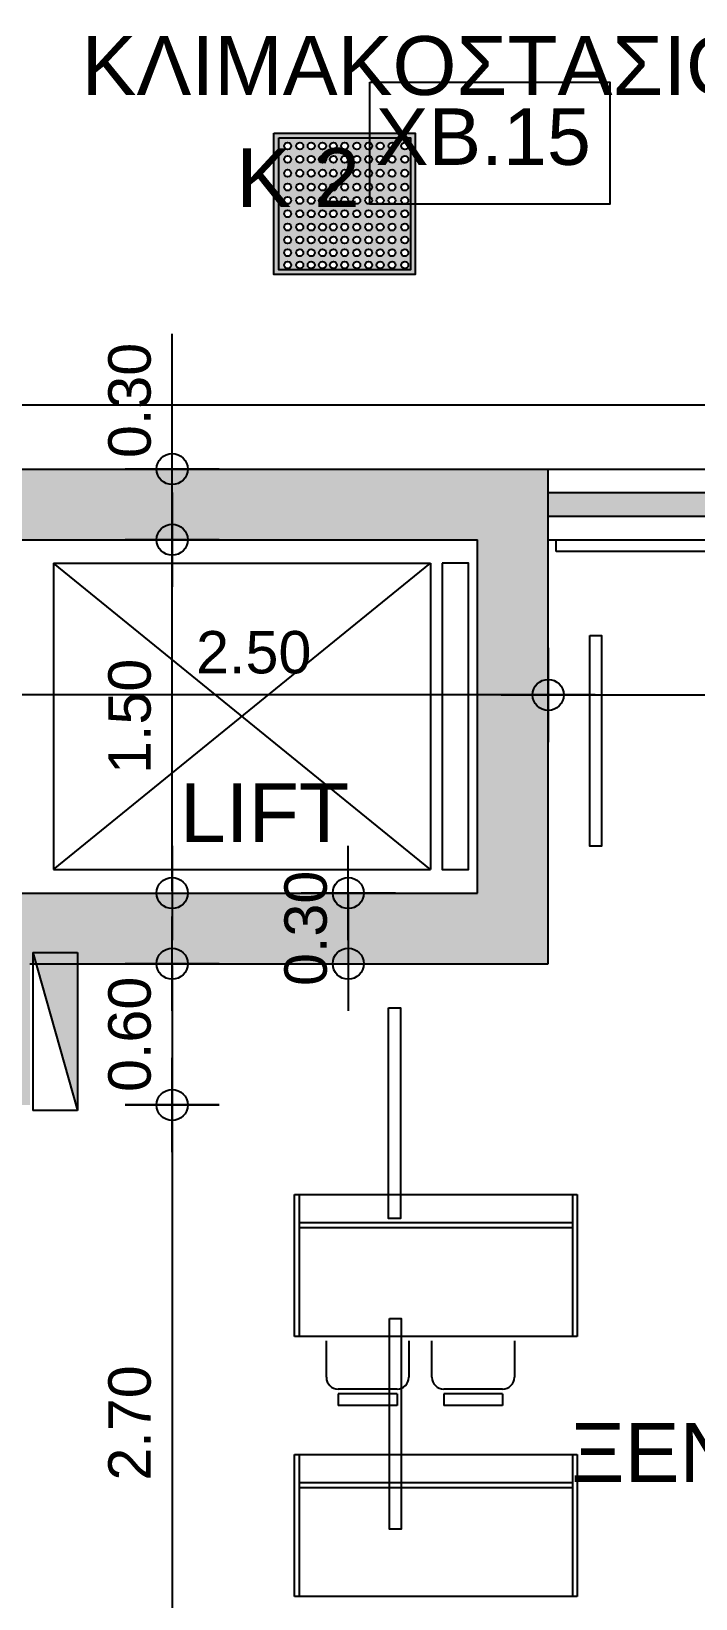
# Model space of a CAD drawing. Header units: metres. Extents: x -11 to 85, y -301 to 135.
# Drawn here: x 40.43 to 43.25, y -47.99 to -41.33 of the extents above; entities that cross this region are included whole.
import ezdxf

# ---------------------------------------------------------------- set-up
doc = ezdxf.new("R2010")
doc.units = ezdxf.units.M
doc.header["$LTSCALE"] = 0.036
doc.header["$PDMODE"] = 2
for name, color, linetype in [('arxitek borofos', 252, 'Continuous'), ('DIMBLK', 252, 'Continuous'), ('electext', 20, 'Continuous'), ('HLEK-SYMBOL', 3, 'Continuous'), ('HLEK_FL001_SYMBOLS', 230, 'Continuous')]:
    doc.layers.add(name, color=color, linetype=linetype)
doc.styles.add('COMU-N', font='arial.ttf')
doc.styles.get("Standard").update_dxf_attribs({"font": 'arial.ttf'})
doc.styles.add('W4MS2', font='W4MS2.shx')
doc.dimstyles.new('CADWDOT', dxfattribs={"dimscale": 0.1, "dimtxt": 1.8, "dimasz": 0.08, "dimexe": 2, "dimexo": 0, "dimgap": 0.09, "dimtad": 0, "dimrnd": 0.001, "dimzin": 0, "dimdsep": 46, "dimtxsty": 'Standard', "dimblk1": 'ARTDIM', "dimblk2": 'ARTDIM', "dimsah": 1, "dimcen": 0.09, "dimdle": 0.05, "dimse1": 1, "dimse2": 1, "dimadec": 0, "dimazin": 0, "dimtfac": 1, "dimtmove": 0, "dimatfit": 3, "dimldrblk": 'ARTDIM', "dimfxl": 2, "dimtvp": 0.9999, "dimtolj": 1, "dimtzin": 0, "dimarcsym": 0})

# ---------------------------------------------------------------- blocks, each defined once
blk = doc.blocks.new('ARTDIM')
at = {"layer": 'DIMBLK'}
for p, q in [((0, -24.9975), (0, 24.9975)), ((-24.9975, 0), (24.9975, 0))]:
    blk.add_line(p, q, dxfattribs=at)
blk.add_circle((0, 0), 8.25, dxfattribs=at)
blk = doc.blocks.new('*D915')
at = {"layer": 'arxitek borofos', "color": 0, "lineweight": -2}
blk.add_line((42.6157, -44.1519), (40.1317, -44.1519), dxfattribs=at)
at = {"layer": 'Defpoints', "color": 0, "transparency": 16777216}
for p in [(40.1237, -44.1519), (40.1237, -44.7143), (42.6237, -44.7143)]:
    blk.add_point(p, dxfattribs=at)
at = {"layer": 'arxitek borofos', "color": 0, "lineweight": -2, "xscale": 0.008, "yscale": 0.008, "zscale": 0.008, "rotation": 180}
blk.add_blockref('ARTDIM', (40.1237, -44.1519), dxfattribs=at)
at = {"layer": 'arxitek borofos', "color": 0, "lineweight": -2, "xscale": 0.008, "yscale": 0.008, "zscale": 0.008}
blk.add_blockref('ARTDIM', (42.6237, -44.1519), dxfattribs=at)
at = {"layer": 'arxitek borofos', "color": 0, "insert": (41.3737, -43.9719), "char_height": 0.18, "attachment_point": 5}
blk.add_mtext('\\A1;2.50', dxfattribs=at)
blk = doc.blocks.new('*D916')
at = {"layer": 'arxitek borofos', "color": 0, "lineweight": -2}
blk.add_line((42.6317, -44.1519), (47.4657, -44.1519), dxfattribs=at)
at = {"layer": 'Defpoints', "color": 0, "transparency": 16777216}
for p in [(47.4737, -44.1519), (42.6237, -44.7143), (47.4737, -44.7143)]:
    blk.add_point(p, dxfattribs=at)
at = {"layer": 'arxitek borofos', "color": 0, "lineweight": -2, "xscale": 0.008, "yscale": 0.008, "zscale": 0.008, "rotation": 180}
blk.add_blockref('ARTDIM', (42.6237, -44.1519), dxfattribs=at)
at = {"layer": 'arxitek borofos', "color": 0, "lineweight": -2, "xscale": 0.008, "yscale": 0.008, "zscale": 0.008}
blk.add_blockref('ARTDIM', (47.4737, -44.1519), dxfattribs=at)
at = {"layer": 'arxitek borofos', "color": 0, "insert": (45.0487, -43.9719), "char_height": 0.18, "attachment_point": 5}
blk.add_mtext('\\A1;4.85', dxfattribs=at)
blk = doc.blocks.new('*D917')
at = {"layer": 'arxitek borofos', "color": 0, "lineweight": -2}
blk.add_line((40.0817, -42.9199), (47.4657, -42.9199), dxfattribs=at)
at = {"layer": 'Defpoints', "color": 0, "transparency": 16777216}
for p in [(40.0737, -39.743), (47.4737, -39.743), (47.4737, -42.9199)]:
    blk.add_point(p, dxfattribs=at)
at = {"layer": 'arxitek borofos', "color": 0, "lineweight": -2, "xscale": 0.008, "yscale": 0.008, "zscale": 0.008, "rotation": 180}
blk.add_blockref('ARTDIM', (40.0737, -42.9199), dxfattribs=at)
at = {"layer": 'arxitek borofos', "color": 0, "lineweight": -2, "xscale": 0.008, "yscale": 0.008, "zscale": 0.008}
blk.add_blockref('ARTDIM', (47.4737, -42.9199), dxfattribs=at)
at = {"layer": 'arxitek borofos', "color": 0, "insert": (43.7737, -42.7399), "char_height": 0.18, "attachment_point": 5}
blk.add_mtext('\\A1;7.40', dxfattribs=at)
blk = doc.blocks.new('*D942')
at = {"layer": 'arxitek borofos', "color": 0, "lineweight": -2}
blk.add_line((41.0274, -44.985), (41.0274, -43.501), dxfattribs=at)
at = {"layer": 'Defpoints', "color": 0, "transparency": 16777216}
for p in [(41.0274, -43.493), (41.3466, -43.493), (41.3466, -44.993)]:
    blk.add_point(p, dxfattribs=at)
at = {"layer": 'arxitek borofos', "color": 0, "lineweight": -2, "xscale": 0.008, "yscale": 0.008, "zscale": 0.008}
for p, rotation in [((41.0274, -43.493), 90), ((41.0274, -44.993), 270)]:
    blk.add_blockref('ARTDIM', p, dxfattribs=dict(at, rotation=rotation))
at = {"layer": 'arxitek borofos', "color": 0, "insert": (40.8474, -44.243), "char_height": 0.18, "attachment_point": 5, "rotation": 90}
blk.add_mtext('\\A1;1.50', dxfattribs=at)
blk = doc.blocks.new('*D943')
at = {"layer": 'arxitek borofos', "color": 0, "lineweight": -2}
for p, q in [((41.0274, -43.193), (41.0274, -42.6184)), ((41.0274, -43.485), (41.0274, -43.201))]:
    blk.add_line(p, q, dxfattribs=at)
at = {"layer": 'Defpoints', "color": 0, "transparency": 16777216}
for p in [(41.0274, -43.193), (41.2308, -43.193), (41.2308, -43.493)]:
    blk.add_point(p, dxfattribs=at)
at = {"layer": 'arxitek borofos', "color": 0, "lineweight": -2, "xscale": 0.008, "yscale": 0.008, "zscale": 0.008}
for p, rotation in [((41.0274, -43.193), 90), ((41.0274, -43.493), 270)]:
    blk.add_blockref('ARTDIM', p, dxfattribs=dict(at, rotation=rotation))
at = {"layer": 'arxitek borofos', "color": 0, "insert": (40.8474, -42.9017), "char_height": 0.18, "attachment_point": 5, "rotation": 90}
blk.add_mtext('\\A1;0.30', dxfattribs=at)
blk = doc.blocks.new('*D946')
at = {"layer": 'arxitek borofos', "color": 0, "lineweight": -2}
blk.add_line((41.0274, -45.901), (41.0274, -48.585), dxfattribs=at)
at = {"layer": 'Defpoints', "color": 0, "transparency": 16777216}
for p in [(39.3308, -45.893), (39.3308, -48.593), (41.0274, -48.593)]:
    blk.add_point(p, dxfattribs=at)
at = {"layer": 'arxitek borofos', "color": 0, "lineweight": -2, "xscale": 0.008, "yscale": 0.008, "zscale": 0.008}
for p, rotation in [((41.0274, -45.893), 90), ((41.0274, -48.593), 270)]:
    blk.add_blockref('ARTDIM', p, dxfattribs=dict(at, rotation=rotation))
at = {"layer": 'arxitek borofos', "color": 0, "insert": (40.8474, -47.243), "char_height": 0.18, "attachment_point": 5, "rotation": 90}
blk.add_mtext('\\A1;2.70', dxfattribs=at)
blk = doc.blocks.new('*D968')
at = {"layer": 'arxitek borofos', "color": 0, "lineweight": -2}
blk.add_line((41.7749, -45.001), (41.7749, -45.285), dxfattribs=at)
at = {"layer": 'Defpoints', "color": 0, "transparency": 16777216}
for p in [(42.3237, -44.993), (41.7749, -45.293), (42.3237, -45.293)]:
    blk.add_point(p, dxfattribs=at)
at = {"layer": 'arxitek borofos', "color": 0, "lineweight": -2, "xscale": 0.008, "yscale": 0.008, "zscale": 0.008}
for p, rotation in [((41.7749, -44.993), 90), ((41.7749, -45.293), 270)]:
    blk.add_blockref('ARTDIM', p, dxfattribs=dict(at, rotation=rotation))
at = {"layer": 'arxitek borofos', "color": 0, "insert": (41.5949, -45.143), "char_height": 0.18, "attachment_point": 5, "rotation": 90}
blk.add_mtext('\\A1;0.30', dxfattribs=at)
blk = doc.blocks.new('*D969')
at = {"layer": 'arxitek borofos', "color": 0, "lineweight": -2}
blk.add_line((41.0274, -45.301), (41.0274, -45.885), dxfattribs=at)
at = {"layer": 'Defpoints', "color": 0, "transparency": 16777216}
for p in [(40.4237, -45.293), (40.4237, -45.893), (41.0274, -45.893)]:
    blk.add_point(p, dxfattribs=at)
at = {"layer": 'arxitek borofos', "color": 0, "lineweight": -2, "xscale": 0.008, "yscale": 0.008, "zscale": 0.008}
for p, rotation in [((41.0274, -45.293), 90), ((41.0274, -45.893), 270)]:
    blk.add_blockref('ARTDIM', p, dxfattribs=dict(at, rotation=rotation))
at = {"layer": 'arxitek borofos', "color": 0, "insert": (40.8474, -45.593), "char_height": 0.18, "attachment_point": 5, "rotation": 90}
blk.add_mtext('\\A1;0.60', dxfattribs=at)
blk = doc.blocks.new('gJ6_a28')
at = {"layer": 'HLEK-SYMBOL', "color": 0, "linetype": 'Continuous'}
for p, q in [((-0.67, 0), (-0.67, 0.19)), ((-0.67, 0.19), (0, 0.19)), ((-0.67, 0), (0, 0.19)), ((0, 0.19), (0, 0)), ((-0.67, 0), (0, 0))]:
    blk.add_line(p, q, dxfattribs=at)
at = {"layer": 'HLEK-SYMBOL', "color": 0}
blk.add_solid([(-0.67, 0.19), (0, 0.19), (-0.67, 0)], dxfattribs=at)
at = {"layer": 'HLEK-SYMBOL', "color": 0, "style": 'W4MS2', "flags": 8}
blk.add_attdef('NODE_NUMBER', (0.018, 0.0914), '', height=0.1, dxfattribs=at)
blk.add_attdef('NODE_NUMBER', (0.018, 0.0914), '', height=0.1, dxfattribs=at)
blk = doc.blocks.new('led 46W tetragono')
at = {"layer": 'HLEK_FL001_SYMBOLS'}
h = blk.add_hatch(color=256, dxfattribs=at)
h.dxf.hatch_style = 1
h.paths.add_polyline_path([(104.7283, -8.1225), (104.7283, -8.7225), (105.3283, -8.7225), (105.3283, -8.1225)])
h.paths.add_polyline_path([(105.3083, -8.1425), (105.3083, -8.7025), (104.7483, -8.7025), (104.7483, -8.1425)], flags=16)
h.paths.add_polyline_path([(104.9493, -8.1771, -1), (104.9193, -8.1771, -1)], flags=0)
h.paths.add_polyline_path([(104.9954, -8.1771, -1), (104.9654, -8.1771, -1)], flags=0)
h.paths.add_polyline_path([(104.9014, -8.1771, -1), (104.8714, -8.1771, -1)], flags=0)
h.paths.add_polyline_path([(105.0432, -8.1771, -1), (105.0133, -8.1771, -1)], flags=0)
h.paths.add_polyline_path([(104.9493, -8.2338, -1), (104.9193, -8.2338, -1)], flags=0)
h.paths.add_polyline_path([(104.9954, -8.2338, -1), (104.9654, -8.2338, -1)], flags=0)
h.paths.add_polyline_path([(104.9014, -8.2338, -1), (104.8714, -8.2338, -1)], flags=0)
h.paths.add_polyline_path([(104.8526, -8.1771, -1), (104.8227, -8.1771, -1)], flags=0)
h.paths.add_polyline_path([(105.0432, -8.2338, -1), (105.0133, -8.2338, -1)], flags=0)
h.paths.add_polyline_path([(105.0946, -8.1771, -1), (105.0647, -8.1771, -1)], flags=0)
h.paths.add_polyline_path([(104.8526, -8.2338, -1), (104.8227, -8.2338, -1)], flags=0)
h.paths.add_polyline_path([(105.0946, -8.2338, -1), (105.0647, -8.2338, -1)], flags=0)
h.paths.add_polyline_path([(104.9493, -8.2927, -1), (104.9193, -8.2927, -1)], flags=0)
h.paths.add_polyline_path([(104.9954, -8.2927, -1), (104.9654, -8.2927, -1)], flags=0)
h.paths.add_polyline_path([(104.8012, -8.1771, -1), (104.7713, -8.1771, -1)], flags=0)
h.paths.add_polyline_path([(104.9014, -8.2927, -1), (104.8714, -8.2927, -1)], flags=0)
h.paths.add_polyline_path([(105.0432, -8.2927, -1), (105.0133, -8.2927, -1)], flags=0)
h.paths.add_polyline_path([(105.1452, -8.1771, -1), (105.1152, -8.1771, -1)], flags=0)
h.paths.add_polyline_path([(104.8012, -8.2338, -1), (104.7713, -8.2338, -1)], flags=0)
h.paths.add_polyline_path([(104.8526, -8.2927, -1), (104.8227, -8.2927, -1)], flags=0)
h.paths.add_polyline_path([(105.1452, -8.2338, -1), (105.1152, -8.2338, -1)], flags=0)
h.paths.add_polyline_path([(105.0946, -8.2927, -1), (105.0647, -8.2927, -1)], flags=0)
h.paths.add_polyline_path([(104.9493, -8.3517, -1), (104.9193, -8.3517, -1)], flags=0)
h.paths.add_polyline_path([(104.9954, -8.3517, -1), (104.9654, -8.3517, -1)], flags=0)
h.paths.add_polyline_path([(105.1939, -8.1771, -1), (105.164, -8.1771, -1)], flags=0)
h.paths.add_polyline_path([(104.9014, -8.3517, -1), (104.8714, -8.3517, -1)], flags=0)
h.paths.add_polyline_path([(105.0432, -8.3517, -1), (105.0133, -8.3517, -1)], flags=0)
h.paths.add_polyline_path([(104.8012, -8.2927, -1), (104.7713, -8.2927, -1)], flags=0)
h.paths.add_polyline_path([(105.1452, -8.2927, -1), (105.1152, -8.2927, -1)], flags=0)
h.paths.add_polyline_path([(105.1939, -8.2338, -1), (105.164, -8.2338, -1)], flags=0)
h.paths.add_polyline_path([(104.8526, -8.3517, -1), (104.8227, -8.3517, -1)], flags=0)
h.paths.add_polyline_path([(105.0946, -8.3517, -1), (105.0647, -8.3517, -1)], flags=0)
h.paths.add_polyline_path([(105.1939, -8.2927, -1), (105.164, -8.2927, -1)], flags=0)
h.paths.add_polyline_path([(105.2445, -8.1771, -1), (105.2145, -8.1771, -1)], flags=0)
h.paths.add_polyline_path([(104.8012, -8.3517, -1), (104.7713, -8.3517, -1)], flags=0)
h.paths.add_polyline_path([(104.9493, -8.4083, -1), (104.9193, -8.4083, -1)], flags=0)
h.paths.add_polyline_path([(104.9954, -8.4083, -1), (104.9654, -8.4083, -1)], flags=0)
h.paths.add_polyline_path([(105.1452, -8.3517, -1), (105.1152, -8.3517, -1)], flags=0)
h.paths.add_polyline_path([(104.9014, -8.4083, -1), (104.8714, -8.4083, -1)], flags=0)
h.paths.add_polyline_path([(105.0432, -8.4083, -1), (105.0133, -8.4083, -1)], flags=0)
h.paths.add_polyline_path([(105.2445, -8.2338, -1), (105.2145, -8.2338, -1)], flags=0)
h.paths.add_polyline_path([(104.8526, -8.4083, -1), (104.8227, -8.4083, -1)], flags=0)
h.paths.add_polyline_path([(105.0946, -8.4083, -1), (105.0647, -8.4083, -1)], flags=0)
h.paths.add_polyline_path([(105.1939, -8.3517, -1), (105.164, -8.3517, -1)], flags=0)
h.paths.add_polyline_path([(105.2445, -8.2927, -1), (105.2145, -8.2927, -1)], flags=0)
h.paths.add_polyline_path([(104.8012, -8.4083, -1), (104.7713, -8.4083, -1)], flags=0)
h.paths.add_polyline_path([(105.1452, -8.4083, -1), (105.1152, -8.4083, -1)], flags=0)
h.paths.add_polyline_path([(105.2985, -8.1771, -1), (105.2686, -8.1771, -1)], flags=0)
h.paths.add_polyline_path([(104.9493, -8.465, -1), (104.9193, -8.465, -1)], flags=0)
h.paths.add_polyline_path([(104.9954, -8.465, -1), (104.9654, -8.465, -1)], flags=0)
h.paths.add_polyline_path([(104.9014, -8.465, -1), (104.8714, -8.465, -1)], flags=0)
h.paths.add_polyline_path([(105.0432, -8.465, -1), (105.0133, -8.465, -1)], flags=0)
h.paths.add_polyline_path([(105.2985, -8.2338, -1), (105.2686, -8.2338, -1)], flags=0)
h.paths.add_polyline_path([(105.2445, -8.3517, -1), (105.2145, -8.3517, -1)], flags=0)
h.paths.add_polyline_path([(104.8526, -8.465, -1), (104.8227, -8.465, -1)], flags=0)
h.paths.add_polyline_path([(105.1939, -8.4083, -1), (105.164, -8.4083, -1)], flags=0)
h.paths.add_polyline_path([(105.0946, -8.465, -1), (105.0647, -8.465, -1)], flags=0)
h.paths.add_polyline_path([(105.2985, -8.2927, -1), (105.2686, -8.2927, -1)], flags=0)
h.paths.add_polyline_path([(104.8012, -8.465, -1), (104.7713, -8.465, -1)], flags=0)
h.paths.add_polyline_path([(105.1452, -8.465, -1), (105.1152, -8.465, -1)], flags=0)
h.paths.add_polyline_path([(105.2445, -8.4083, -1), (105.2145, -8.4083, -1)], flags=0)
h.paths.add_polyline_path([(104.9493, -8.5217, -1), (104.9193, -8.5217, -1)], flags=0)
h.paths.add_polyline_path([(104.9954, -8.5217, -1), (104.9654, -8.5217, -1)], flags=0)
h.paths.add_polyline_path([(105.2985, -8.3517, -1), (105.2686, -8.3517, -1)], flags=0)
h.paths.add_polyline_path([(104.9014, -8.5217, -1), (104.8714, -8.5217, -1)], flags=0)
h.paths.add_polyline_path([(105.0432, -8.5217, -1), (105.0133, -8.5217, -1)], flags=0)
h.paths.add_polyline_path([(105.1939, -8.465, -1), (105.164, -8.465, -1)], flags=0)
h.paths.add_polyline_path([(104.8526, -8.5217, -1), (104.8227, -8.5217, -1)], flags=0)
h.paths.add_polyline_path([(105.0946, -8.5217, -1), (105.0647, -8.5217, -1)], flags=0)
h.paths.add_polyline_path([(104.8012, -8.5217, -1), (104.7713, -8.5217, -1)], flags=0)
h.paths.add_polyline_path([(105.1452, -8.5217, -1), (105.1152, -8.5217, -1)], flags=0)
h.paths.add_polyline_path([(105.2985, -8.4083, -1), (105.2686, -8.4083, -1)], flags=0)
h.paths.add_polyline_path([(105.2445, -8.465, -1), (105.2145, -8.465, -1)], flags=0)
h.paths.add_polyline_path([(104.9493, -8.5761, -1), (104.9193, -8.5761, -1)], flags=0)
h.paths.add_polyline_path([(104.9954, -8.5761, -1), (104.9654, -8.5761, -1)], flags=0)
h.paths.add_polyline_path([(105.1939, -8.5217, -1), (105.164, -8.5217, -1)], flags=0)
h.paths.add_polyline_path([(104.9014, -8.5761, -1), (104.8714, -8.5761, -1)], flags=0)
h.paths.add_polyline_path([(105.0432, -8.5761, -1), (105.0133, -8.5761, -1)], flags=0)
h.paths.add_polyline_path([(104.8526, -8.5761, -1), (104.8227, -8.5761, -1)], flags=0)
h.paths.add_polyline_path([(105.0946, -8.5761, -1), (105.0647, -8.5761, -1)], flags=0)
h.paths.add_polyline_path([(105.2985, -8.465, -1), (105.2686, -8.465, -1)], flags=0)
h.paths.add_polyline_path([(104.8012, -8.5761, -1), (104.7713, -8.5761, -1)], flags=0)
h.paths.add_polyline_path([(105.2445, -8.5217, -1), (105.2145, -8.5217, -1)], flags=0)
h.paths.add_polyline_path([(105.1452, -8.5761, -1), (105.1152, -8.5761, -1)], flags=0)
h.paths.add_polyline_path([(105.1939, -8.5761, -1), (105.164, -8.5761, -1)], flags=0)
h.paths.add_polyline_path([(104.9493, -8.6305, -1), (104.9193, -8.6305, -1)], flags=0)
h.paths.add_polyline_path([(104.9954, -8.6305, -1), (104.9654, -8.6305, -1)], flags=0)
h.paths.add_polyline_path([(104.9014, -8.6305, -1), (104.8714, -8.6305, -1)], flags=0)
h.paths.add_polyline_path([(105.0432, -8.6305, -1), (105.0133, -8.6305, -1)], flags=0)
h.paths.add_polyline_path([(105.2985, -8.5217, -1), (105.2686, -8.5217, -1)], flags=0)
h.paths.add_polyline_path([(104.8526, -8.6305, -1), (104.8227, -8.6305, -1)], flags=0)
h.paths.add_polyline_path([(105.0946, -8.6305, -1), (105.0647, -8.6305, -1)], flags=0)
h.paths.add_polyline_path([(105.2445, -8.5761, -1), (105.2145, -8.5761, -1)], flags=0)
h.paths.add_polyline_path([(104.8012, -8.6305, -1), (104.7713, -8.6305, -1)], flags=0)
h.paths.add_polyline_path([(105.1452, -8.6305, -1), (105.1152, -8.6305, -1)], flags=0)
h.paths.add_polyline_path([(105.1939, -8.6305, -1), (105.164, -8.6305, -1)], flags=0)
h.paths.add_polyline_path([(104.9493, -8.6826, -1), (104.9193, -8.6826, -1)], flags=0)
h.paths.add_polyline_path([(104.9954, -8.6826, -1), (104.9654, -8.6826, -1)], flags=0)
h.paths.add_polyline_path([(105.2985, -8.5761, -1), (105.2686, -8.5761, -1)], flags=0)
h.paths.add_polyline_path([(104.9014, -8.6826, -1), (104.8714, -8.6826, -1)], flags=0)
h.paths.add_polyline_path([(105.0432, -8.6826, -1), (105.0133, -8.6826, -1)], flags=0)
h.paths.add_polyline_path([(104.8526, -8.6826, -1), (104.8227, -8.6826, -1)], flags=0)
h.paths.add_polyline_path([(105.0946, -8.6826, -1), (105.0647, -8.6826, -1)], flags=0)
h.paths.add_polyline_path([(105.2445, -8.6305, -1), (105.2145, -8.6305, -1)], flags=0)
h.paths.add_polyline_path([(104.8012, -8.6826, -1), (104.7713, -8.6826, -1)], flags=0)
h.paths.add_polyline_path([(105.1452, -8.6826, -1), (105.1152, -8.6826, -1)], flags=0)
h.paths.add_polyline_path([(105.1939, -8.6826, -1), (105.164, -8.6826, -1)], flags=0)
h.paths.add_polyline_path([(105.2985, -8.6305, -1), (105.2686, -8.6305, -1)], flags=0)
h.paths.add_polyline_path([(105.2445, -8.6826, -1), (105.2145, -8.6826, -1)], flags=0)
h.paths.add_polyline_path([(105.2985, -8.6826, -1), (105.2686, -8.6826, -1)], flags=0)
h = blk.add_hatch(color=181, dxfattribs=at)
h.dxf.hatch_style = 1
h.paths.add_polyline_path([(104.7483, -8.1425), (104.7483, -8.7025), (105.3083, -8.7025), (105.3083, -8.1425)])
h.paths.add_polyline_path([(104.9954, -8.3517, -1), (104.9654, -8.3517, -1)], flags=16)
h.paths.add_polyline_path([(105.0432, -8.3517, -1), (105.0133, -8.3517, -1)], flags=16)
h.paths.add_polyline_path([(104.9654, -8.2927, -1), (104.9954, -8.2927, -1)], flags=16)
h.paths.add_polyline_path([(105.0133, -8.2927, -1), (105.0432, -8.2927, -1)], flags=16)
h.paths.add_polyline_path([(104.9493, -8.3517, -1), (104.9193, -8.3517, -1)], flags=16)
h.paths.add_polyline_path([(104.9193, -8.2927, -1), (104.9493, -8.2927, -1)], flags=16)
h.paths.add_polyline_path([(105.0946, -8.3517, -1), (105.0647, -8.3517, -1)], flags=16)
h.paths.add_polyline_path([(105.0647, -8.2927, -1), (105.0946, -8.2927, -1)], flags=16)
h.paths.add_polyline_path([(104.9954, -8.4083, -1), (104.9654, -8.4083, -1)], flags=16)
h.paths.add_polyline_path([(105.0432, -8.4083, -1), (105.0133, -8.4083, -1)], flags=16)
h.paths.add_polyline_path([(104.9654, -8.2338, -1), (104.9954, -8.2338, -1)], flags=16)
h.paths.add_polyline_path([(105.0133, -8.2338, -1), (105.0432, -8.2338, -1)], flags=16)
h.paths.add_polyline_path([(104.9493, -8.4083, -1), (104.9193, -8.4083, -1)], flags=16)
h.paths.add_polyline_path([(105.0946, -8.4083, -1), (105.0647, -8.4083, -1)], flags=16)
h.paths.add_polyline_path([(104.9193, -8.2338, -1), (104.9493, -8.2338, -1)], flags=16)
h.paths.add_polyline_path([(105.0647, -8.2338, -1), (105.0946, -8.2338, -1)], flags=16)
h.paths.add_polyline_path([(104.9014, -8.3517, -1), (104.8714, -8.3517, -1)], flags=16)
h.paths.add_polyline_path([(104.8714, -8.2927, -1), (104.9014, -8.2927, -1)], flags=16)
h.paths.add_polyline_path([(105.1452, -8.3517, -1), (105.1152, -8.3517, -1)], flags=16)
h.paths.add_polyline_path([(105.1152, -8.2927, -1), (105.1452, -8.2927, -1)], flags=16)
h.paths.add_polyline_path([(104.9954, -8.465, -1), (104.9654, -8.465, -1)], flags=16)
h.paths.add_polyline_path([(105.0432, -8.465, -1), (105.0133, -8.465, -1)], flags=16)
h.paths.add_polyline_path([(104.9014, -8.4083, -1), (104.8714, -8.4083, -1)], flags=16)
h.paths.add_polyline_path([(104.8714, -8.2338, -1), (104.9014, -8.2338, -1)], flags=16)
h.paths.add_polyline_path([(104.9654, -8.1771, -1), (104.9954, -8.1771, -1)], flags=16)
h.paths.add_polyline_path([(105.0133, -8.1771, -1), (105.0432, -8.1771, -1)], flags=16)
h.paths.add_polyline_path([(105.1452, -8.4083, -1), (105.1152, -8.4083, -1)], flags=16)
h.paths.add_polyline_path([(104.9493, -8.465, -1), (104.9193, -8.465, -1)], flags=16)
h.paths.add_polyline_path([(105.1152, -8.2338, -1), (105.1452, -8.2338, -1)], flags=16)
h.paths.add_polyline_path([(105.0946, -8.465, -1), (105.0647, -8.465, -1)], flags=16)
h.paths.add_polyline_path([(104.9193, -8.1771, -1), (104.9493, -8.1771, -1)], flags=16)
h.paths.add_polyline_path([(105.0647, -8.1771, -1), (105.0946, -8.1771, -1)], flags=16)
h.paths.add_polyline_path([(104.8526, -8.3517, -1), (104.8227, -8.3517, -1)], flags=16)
h.paths.add_polyline_path([(104.8227, -8.2927, -1), (104.8526, -8.2927, -1)], flags=16)
h.paths.add_polyline_path([(105.1939, -8.3517, -1), (105.164, -8.3517, -1)], flags=16)
h.paths.add_polyline_path([(105.164, -8.2927, -1), (105.1939, -8.2927, -1)], flags=16)
h.paths.add_polyline_path([(104.9014, -8.465, -1), (104.8714, -8.465, -1)], flags=16)
h.paths.add_polyline_path([(104.8526, -8.4083, -1), (104.8227, -8.4083, -1)], flags=16)
h.paths.add_polyline_path([(105.1452, -8.465, -1), (105.1152, -8.465, -1)], flags=16)
h.paths.add_polyline_path([(104.8714, -8.1771, -1), (104.9014, -8.1771, -1)], flags=16)
h.paths.add_polyline_path([(104.8227, -8.2338, -1), (104.8526, -8.2338, -1)], flags=16)
h.paths.add_polyline_path([(105.1939, -8.4083, -1), (105.164, -8.4083, -1)], flags=16)
h.paths.add_polyline_path([(105.1152, -8.1771, -1), (105.1452, -8.1771, -1)], flags=16)
h.paths.add_polyline_path([(104.9954, -8.5217, -1), (104.9654, -8.5217, -1)], flags=16)
h.paths.add_polyline_path([(105.0432, -8.5217, -1), (105.0133, -8.5217, -1)], flags=16)
h.paths.add_polyline_path([(105.164, -8.2338, -1), (105.1939, -8.2338, -1)], flags=16)
h.paths.add_polyline_path([(104.9493, -8.5217, -1), (104.9193, -8.5217, -1)], flags=16)
h.paths.add_polyline_path([(105.0946, -8.5217, -1), (105.0647, -8.5217, -1)], flags=16)
h.paths.add_polyline_path([(104.8526, -8.465, -1), (104.8227, -8.465, -1)], flags=16)
h.paths.add_polyline_path([(104.8012, -8.3517, -1), (104.7713, -8.3517, -1)], flags=16)
h.paths.add_polyline_path([(104.7713, -8.2927, -1), (104.8012, -8.2927, -1)], flags=16)
h.paths.add_polyline_path([(104.8227, -8.1771, -1), (104.8526, -8.1771, -1)], flags=16)
h.paths.add_polyline_path([(105.1939, -8.465, -1), (105.164, -8.465, -1)], flags=16)
h.paths.add_polyline_path([(105.2445, -8.3517, -1), (105.2145, -8.3517, -1)], flags=16)
h.paths.add_polyline_path([(104.9014, -8.5217, -1), (104.8714, -8.5217, -1)], flags=16)
h.paths.add_polyline_path([(105.2145, -8.2927, -1), (105.2445, -8.2927, -1)], flags=16)
h.paths.add_polyline_path([(105.164, -8.1771, -1), (105.1939, -8.1771, -1)], flags=16)
h.paths.add_polyline_path([(104.8012, -8.4083, -1), (104.7713, -8.4083, -1)], flags=16)
h.paths.add_polyline_path([(105.1452, -8.5217, -1), (105.1152, -8.5217, -1)], flags=16)
h.paths.add_polyline_path([(104.7713, -8.2338, -1), (104.8012, -8.2338, -1)], flags=16)
h.paths.add_polyline_path([(105.2445, -8.4083, -1), (105.2145, -8.4083, -1)], flags=16)
h.paths.add_polyline_path([(105.2145, -8.2338, -1), (105.2445, -8.2338, -1)], flags=16)
h.paths.add_polyline_path([(104.9954, -8.5761, -1), (104.9654, -8.5761, -1)], flags=16)
h.paths.add_polyline_path([(105.0432, -8.5761, -1), (105.0133, -8.5761, -1)], flags=16)
h.paths.add_polyline_path([(104.8526, -8.5217, -1), (104.8227, -8.5217, -1)], flags=16)
h.paths.add_polyline_path([(104.8012, -8.465, -1), (104.7713, -8.465, -1)], flags=16)
h.paths.add_polyline_path([(104.9493, -8.5761, -1), (104.9193, -8.5761, -1)], flags=16)
h.paths.add_polyline_path([(105.0946, -8.5761, -1), (105.0647, -8.5761, -1)], flags=16)
h.paths.add_polyline_path([(105.1939, -8.5217, -1), (105.164, -8.5217, -1)], flags=16)
h.paths.add_polyline_path([(104.7713, -8.1771, -1), (104.8012, -8.1771, -1)], flags=16)
h.paths.add_polyline_path([(105.2445, -8.465, -1), (105.2145, -8.465, -1)], flags=16)
h.paths.add_polyline_path([(105.2145, -8.1771, -1), (105.2445, -8.1771, -1)], flags=16)
h.paths.add_polyline_path([(104.9014, -8.5761, -1), (104.8714, -8.5761, -1)], flags=16)
h.paths.add_polyline_path([(105.1452, -8.5761, -1), (105.1152, -8.5761, -1)], flags=16)
h.paths.add_polyline_path([(105.2985, -8.3517, -1), (105.2686, -8.3517, -1)], flags=16)
h.paths.add_polyline_path([(105.2686, -8.2927, -1), (105.2985, -8.2927, -1)], flags=16)
h.paths.add_polyline_path([(105.2985, -8.4083, -1), (105.2686, -8.4083, -1)], flags=16)
h.paths.add_polyline_path([(104.8012, -8.5217, -1), (104.7713, -8.5217, -1)], flags=16)
h.paths.add_polyline_path([(105.2686, -8.2338, -1), (105.2985, -8.2338, -1)], flags=16)
h.paths.add_polyline_path([(105.2445, -8.5217, -1), (105.2145, -8.5217, -1)], flags=16)
h.paths.add_polyline_path([(104.8526, -8.5761, -1), (104.8227, -8.5761, -1)], flags=16)
h.paths.add_polyline_path([(104.9954, -8.6305, -1), (104.9654, -8.6305, -1)], flags=16)
h.paths.add_polyline_path([(105.1939, -8.5761, -1), (105.164, -8.5761, -1)], flags=16)
h.paths.add_polyline_path([(105.0432, -8.6305, -1), (105.0133, -8.6305, -1)], flags=16)
h.paths.add_polyline_path([(104.9493, -8.6305, -1), (104.9193, -8.6305, -1)], flags=16)
h.paths.add_polyline_path([(105.2985, -8.465, -1), (105.2686, -8.465, -1)], flags=16)
h.paths.add_polyline_path([(105.0946, -8.6305, -1), (105.0647, -8.6305, -1)], flags=16)
h.paths.add_polyline_path([(105.2686, -8.1771, -1), (105.2985, -8.1771, -1)], flags=16)
h.paths.add_polyline_path([(104.9014, -8.6305, -1), (104.8714, -8.6305, -1)], flags=16)
h.paths.add_polyline_path([(105.1452, -8.6305, -1), (105.1152, -8.6305, -1)], flags=16)
h.paths.add_polyline_path([(104.8012, -8.5761, -1), (104.7713, -8.5761, -1)], flags=16)
h.paths.add_polyline_path([(105.2445, -8.5761, -1), (105.2145, -8.5761, -1)], flags=16)
h.paths.add_polyline_path([(105.2985, -8.5217, -1), (105.2686, -8.5217, -1)], flags=16)
h.paths.add_polyline_path([(104.8526, -8.6305, -1), (104.8227, -8.6305, -1)], flags=16)
h.paths.add_polyline_path([(105.1939, -8.6305, -1), (105.164, -8.6305, -1)], flags=16)
h.paths.add_polyline_path([(104.9954, -8.6826, -1), (104.9654, -8.6826, -1)], flags=16)
h.paths.add_polyline_path([(105.0432, -8.6826, -1), (105.0133, -8.6826, -1)], flags=16)
h.paths.add_polyline_path([(104.9493, -8.6826, -1), (104.9193, -8.6826, -1)], flags=16)
h.paths.add_polyline_path([(105.0946, -8.6826, -1), (105.0647, -8.6826, -1)], flags=16)
h.paths.add_polyline_path([(104.8012, -8.6305, -1), (104.7713, -8.6305, -1)], flags=16)
h.paths.add_polyline_path([(104.9014, -8.6826, -1), (104.8714, -8.6826, -1)], flags=16)
h.paths.add_polyline_path([(105.2985, -8.5761, -1), (105.2686, -8.5761, -1)], flags=16)
h.paths.add_polyline_path([(105.1452, -8.6826, -1), (105.1152, -8.6826, -1)], flags=16)
h.paths.add_polyline_path([(105.2445, -8.6305, -1), (105.2145, -8.6305, -1)], flags=16)
h.paths.add_polyline_path([(104.8526, -8.6826, -1), (104.8227, -8.6826, -1)], flags=16)
h.paths.add_polyline_path([(105.1939, -8.6826, -1), (105.164, -8.6826, -1)], flags=16)
h.paths.add_polyline_path([(105.2985, -8.6305, -1), (105.2686, -8.6305, -1)], flags=16)
h.paths.add_polyline_path([(104.8012, -8.6826, -1), (104.7713, -8.6826, -1)], flags=16)
h.paths.add_polyline_path([(105.2445, -8.6826, -1), (105.2145, -8.6826, -1)], flags=16)
h.paths.add_polyline_path([(105.2985, -8.6826, -1), (105.2686, -8.6826, -1)], flags=16)
for points in [[(104.7283, -8.1225), (105.3283, -8.1225), (105.3283, -8.7225), (104.7283, -8.7225)], [(104.7483, -8.1425), (105.3083, -8.1425), (105.3083, -8.7025), (104.7483, -8.7025)]]:
    blk.add_lwpolyline(points, close=True, dxfattribs=at)
for centre in [(104.7862, -8.1771), (104.8377, -8.1771), (104.8864, -8.1771), (104.9343, -8.1771), (104.9804, -8.1771), (105.0282, -8.1771), (105.0797, -8.1771), (105.1302, -8.1771), (105.1789, -8.1771), (105.2295, -8.1771), (105.2835, -8.1771), (104.7862, -8.2338), (104.8377, -8.2338), (104.8864, -8.2338), (104.9343, -8.2338), (104.9804, -8.2338), (105.0282, -8.2338), (105.0797, -8.2338), (105.1302, -8.2338), (105.1789, -8.2338), (105.2295, -8.2338), (105.2835, -8.2338), (104.7862, -8.2927), (104.8377, -8.2927), (104.8864, -8.2927), (104.9343, -8.2927), (104.9804, -8.2927), (105.0282, -8.2927), (105.0797, -8.2927), (105.1302, -8.2927), (105.1789, -8.2927), (105.2295, -8.2927), (105.2835, -8.2927), (104.7862, -8.3517), (104.8377, -8.3517), (104.8864, -8.3517), (104.9343, -8.3517), (104.9804, -8.3517), (105.0282, -8.3517), (105.0797, -8.3517), (105.1302, -8.3517), (105.1789, -8.3517), (105.2295, -8.3517), (105.2835, -8.3517), (104.7862, -8.4083), (104.7862, -8.465), (104.8377, -8.4083), (104.8377, -8.465), (104.8864, -8.4083), (104.8864, -8.465), (104.9343, -8.4083), (104.9343, -8.465), (104.9804, -8.4083), (104.9804, -8.465), (105.0282, -8.4083), (105.0282, -8.465), (105.0797, -8.4083), (105.0797, -8.465), (105.1302, -8.4083), (105.1302, -8.465), (105.1789, -8.4083), (105.1789, -8.465), (105.2295, -8.4083), (105.2295, -8.465), (105.2835, -8.4083), (105.2835, -8.465), (104.7862, -8.5217), (104.8377, -8.5217), (104.8864, -8.5217), (104.9343, -8.5217), (104.9804, -8.5217), (105.0282, -8.5217), (105.0797, -8.5217), (105.1302, -8.5217), (105.1789, -8.5217), (105.2295, -8.5217), (105.2835, -8.5217), (104.7862, -8.5761), (104.8377, -8.5761), (104.8864, -8.5761), (104.9343, -8.5761), (104.9804, -8.5761), (105.0282, -8.5761), (105.0797, -8.5761), (105.1302, -8.5761), (105.1789, -8.5761), (105.2295, -8.5761), (105.2835, -8.5761), (104.7862, -8.6305), (104.8377, -8.6305), (104.8864, -8.6305), (104.9343, -8.6305), (104.9804, -8.6305), (105.0282, -8.6305), (105.0797, -8.6305), (105.1302, -8.6305), (105.1789, -8.6305), (105.2295, -8.6305), (105.2835, -8.6305), (104.7862, -8.6826), (104.8377, -8.6826), (104.8864, -8.6826), (104.9343, -8.6826), (104.9804, -8.6826), (105.0282, -8.6826), (105.0797, -8.6826), (105.1302, -8.6826), (105.1789, -8.6826), (105.2295, -8.6826), (105.2835, -8.6826)]:
    blk.add_circle(centre, 0.015, dxfattribs=at)

msp = doc.modelspace()

# ---------------------------------------------------------------- hatches: boundary and pattern name
at = {"layer": 'arxitek borofos'}
for points in [[(42.6237, -45.293), (42.6237, -43.193), (40.1237, -43.193), (40.1237, -43.493), (42.3237, -43.493), (42.3237, -44.993), (40.1237, -44.993), (40.1237, -45.893), (40.4237, -45.893), (40.4237, -45.293)], [(45.3737, -43.293), (42.6237, -43.293), (42.6237, -43.393), (45.3737, -43.393)]]:
    msp.add_hatch(color=256, dxfattribs=at).paths.add_polyline_path(points)

# ---------------------------------------------------------------- linework, layer by layer
for p, q in [((40.1237, -43.193), (42.6237, -43.193)), ((42.6237, -45.293), (42.6237, -43.193)), ((42.6237, -43.193), (45.3737, -43.193)), ((42.6237, -43.293), (45.3737, -43.293)), ((42.6237, -43.393), (45.3737, -43.393)), ((40.1237, -43.493), (42.3237, -43.493)), ((42.3237, -44.993), (42.3237, -43.493)), ((42.6237, -43.493), (45.3737, -43.493)), ((42.6572, -43.543), (42.6572, -43.493)), ((45.1572, -43.543), (42.6572, -43.543)), ((40.5237, -43.593), (42.1237, -43.593)), ((40.5237, -44.893), (42.1237, -43.593)), ((42.1237, -44.893), (40.5237, -43.593)), ((40.5237, -43.593), (40.5237, -44.893)), ((42.1237, -43.593), (42.1237, -44.893)), ((40.5237, -44.893), (42.1237, -44.893)), ((40.1237, -44.993), (42.3237, -44.993)), ((40.4237, -45.293), (42.6237, -45.293)), ((41.5472, -46.8759), (41.5472, -46.2727)), ((41.5472, -46.2727), (42.7472, -46.2727)), ((41.5672, -46.8759), (41.5672, -46.2727)), ((42.7272, -46.2727), (42.7272, -46.8759)), ((42.7472, -46.2727), (42.7472, -46.8759)), ((42.7472, -46.2727), (42.7472, -46.8759)), ((42.7272, -46.3933), (41.5672, -46.3933)), ((42.7272, -46.4148), (41.5672, -46.4148)), ((42.7472, -46.8759), (41.5472, -46.8759)), ((41.682, -47.0492), (41.682, -46.8945)), ((42.032, -46.8945), (42.032, -47.0492)), ((42.1301, -47.0492), (42.1301, -46.8945)), ((42.4801, -46.8945), (42.4801, -47.0492)), ((41.982, -47.0992), (41.732, -47.0992)), ((42.4301, -47.0992), (42.1801, -47.0992)), ((41.732, -47.1192), (41.732, -47.1692)), ((41.982, -47.1192), (41.732, -47.1192)), ((41.982, -47.1692), (41.732, -47.1692)), ((41.982, -47.1192), (41.982, -47.1692)), ((42.1801, -47.1192), (42.1801, -47.1692)), ((42.4301, -47.1192), (42.1801, -47.1192)), ((42.4301, -47.1692), (42.1801, -47.1692)), ((42.4301, -47.1192), (42.4301, -47.1692)), ((41.5472, -47.9797), (41.5472, -47.3765)), ((41.5472, -47.3765), (42.7472, -47.3765)), ((41.5672, -47.9797), (41.5672, -47.3765)), ((42.7272, -47.3765), (42.7272, -47.9797)), ((42.7472, -47.3765), (42.7472, -47.9797)), ((42.7472, -47.3765), (42.7472, -47.9797)), ((42.7272, -47.4971), (41.5672, -47.4971)), ((42.7272, -47.5185), (41.5672, -47.5185)), ((42.7472, -47.9797), (41.5472, -47.9797))]:
    msp.add_line(p, q, dxfattribs=at)
msp.add_lwpolyline([(42.1741, -43.593), (42.1741, -44.893), (42.2851, -44.893), (42.2851, -43.593)], close=True, dxfattribs=at)
for centre, start, end in [((41.732, -47.0492), 180, 270), ((41.982, -47.0492), 270, 0), ((42.1801, -47.0492), 180, 270), ((42.4301, -47.0492), 270, 0)]:
    msp.add_arc(centre, 0.05, start, end, dxfattribs=at)
at = {"layer": 'electext'}
msp.add_lwpolyline([(41.8662, -41.5503), (42.8849, -41.5503), (42.8849, -42.068), (41.8662, -42.068)], close=True, dxfattribs=at)
at = {"layer": 'HLEK_FL001_SYMBOLS'}
for points in [[(42.8, -43.9), (42.85, -43.9), (42.85, -44.7944), (42.8, -44.7944)], [(41.9462, -45.481), (41.9962, -45.481), (41.9962, -46.3754), (41.9462, -46.3754)], [(41.95, -46.8), (42, -46.8), (42, -47.6944), (41.95, -47.6944)]]:
    msp.add_lwpolyline(points, close=True, dxfattribs=at)

# ---------------------------------------------------------------- block references
msp.add_blockref('led 46W tetragono', (-63.2687, -33.6441), dxfattribs=at)
at = {"layer": 'HLEK_FL001_SYMBOLS', "rotation": 270}
msp.add_blockref('gJ6_a28', (40.4354, -45.9159), dxfattribs=at)

# ---------------------------------------------------------------- texts
at = {"layer": 'arxitek borofos', "style": 'COMU-N'}
for s, p in [('ΚΛΙΜΑΚΟΣΤΑΣΙΟ', (40.6428, -41.6048)), ('K 2', (41.3001, -42.0806)), ('LIFT', (41.0605, -44.7766)), ('ΞΕΝΩΝ ΓΛΩΣΣΩΝ', (42.721, -47.4932))]:
    msp.add_text(s, height=0.25, dxfattribs=at).set_placement(p)
at = {"layer": 'electext', "style": 'COMU-N'}
msp.add_text('XB.15', height=0.24, dxfattribs=at).set_placement((41.8916, -41.9015))

# ---------------------------------------------------------------- dimensions: what is measured, and where the dimension line sits
at = {"layer": 'arxitek borofos'}
for base, p1, p2, picture, middle in [((47.4737, -42.9199), (40.0737, -39.743), (47.4737, -39.743), '*D917', (43.7737, -42.7399)), ((40.1237, -44.1519), (42.6237, -44.7143), (40.1237, -44.7143), '*D915', (41.3737, -43.9719)), ((47.4737, -44.1519), (42.6237, -44.7143), (47.4737, -44.7143), '*D916', (45.0487, -43.9719))]:
    dim = msp.add_linear_dim(base=base, p1=p1, p2=p2, dimstyle='CADWDOT', dxfattribs=at)
    dim.commit()
    dim.dimension.update_dxf_attribs({"geometry": picture, "text_midpoint": middle})
for base, p1, p2, picture, middle in [((41.0274, -43.193), (41.2308, -43.493), (41.2308, -43.193), '*D943', (40.8474, -42.9017)), ((41.0274, -43.493), (41.3466, -44.993), (41.3466, -43.493), '*D942', (40.8474, -44.243)), ((41.0274, -48.593), (39.3308, -45.893), (39.3308, -48.593), '*D946', (40.8474, -47.243))]:
    dim = msp.add_linear_dim(base=base, p1=p1, p2=p2, angle=90, dimstyle='CADWDOT', dxfattribs=at)
    dim.commit()
    dim.dimension.update_dxf_attribs({"geometry": picture, "text_midpoint": middle})
for base, p1, p2, picture, middle in [((41.7749, -45.293), (42.3237, -44.993), (42.3237, -45.293), '*D968', (41.7749, -45.143)), ((41.0274, -45.893), (40.4237, -45.293), (40.4237, -45.893), '*D969', (41.0274, -45.593))]:
    dim = msp.add_linear_dim(base=base, p1=p1, p2=p2, angle=90, dimstyle='CADWDOT', dxfattribs=at)
    dim.commit()
    dim.dimension.update_dxf_attribs({"geometry": picture, "text_midpoint": middle, "dimtype": 160})

doc.saveas('drawing.dxf')
